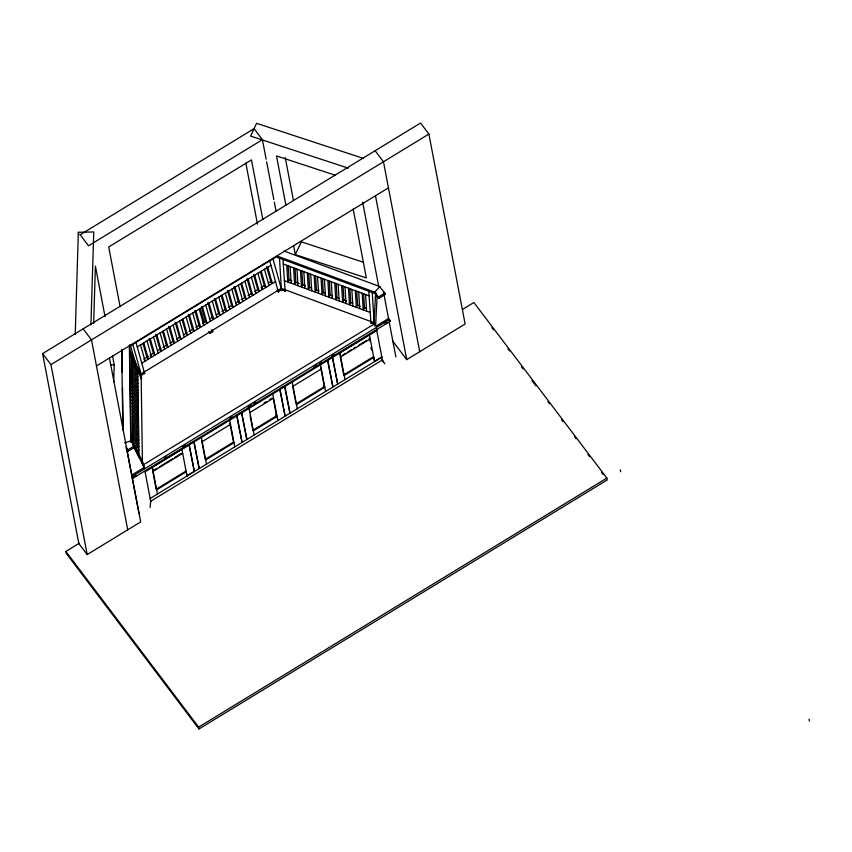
<?xml version="1.0" encoding="UTF-8"?>
<svg xmlns="http://www.w3.org/2000/svg" width="852" height="852" viewBox="0 0 852 852"><rect width="100%" height="100%" fill="white"/><g stroke="black" fill="none" stroke-linecap="round" stroke-linejoin="round"><path stroke-width="1.28" d="M75.221 334.538L78.341 232.287L93.763 231.968L90.919 324.921M93.645 323.611L95.403 266.144L105.062 316.784M113.71 381.803L114.221 364.826L112.485 355.742M374.646 325.517L374.113 322.727L375.519 294.323M377.085 296.4L375.668 324.793L374.113 322.727L281.32 288.359L141.112 373.89L142.444 464.052L144.009 466.119L144.51 468.728M150.09 507.398L150.719 501.264M353.207 209.113L366.339 277.933L295.314 254.62L301.331 241.861L363.634 262.31M379.811 286.762L384.87 293.109L385.136 294.504L378.639 298.466L374.646 292.14L379.907 286.581L283.993 251.052M262.416 139.696L88.533 245.781L80.184 234.737L254.077 128.663L262.416 139.696L266.144 159.207M109.45 358.042L140.708 521.903L87.181 554.556L78.831 543.512L42.6 353.591L420.547 123.029L428.897 134.073L465.128 323.994L406.723 359.619L392.644 340.992M87.181 554.556L50.95 364.635L428.897 134.073M96.468 365.966L388.448 187.845M137.257 346.849L270.979 265.281M143.743 359.139L148.269 356.37M150.538 354.996L153.935 352.92M157.343 350.843L160.74 348.766M163.009 347.382L167.535 344.623M169.804 343.239L173.201 341.162M176.609 339.085L180.006 337.019M183.404 334.942L186.801 332.866M189.069 331.481L192.467 329.415L188.292 314.399M195.875 327.338L199.272 325.262M202.669 323.185L206.067 321.119M209.475 319.042L212.872 316.965M216.27 314.889L219.667 312.822M221.935 311.438L225.333 309.361M228.741 307.284L232.138 305.218M235.535 303.142L238.933 301.065M241.201 299.68L244.599 297.614M248.007 295.537L251.404 293.461M254.801 291.384L258.199 289.318M261.607 287.241L265.004 285.164M268.401 283.088L271.799 281.022M141.858 363.08L275.579 281.501M134.488 445.852L134.754 447.247L128.269 451.209L128.002 449.813L134.488 445.852L130.761 440.921L129.344 344.911M378.639 298.466L378.373 297.071L384.87 293.109M142.593 465.288L374.262 323.973L375.934 326.199L388.544 318.51L390.109 320.576L389.79 321.183M144.222 467.439L131.623 475.128L133.338 478.185L131.943 476.598M132.465 476.236L389.321 319.543L389.737 320.15L390.237 321.279L133.381 477.972M132.731 477.631L136.118 475.565M164.415 458.312L166.672 456.928M182.52 447.257L185.906 445.191M230.04 418.268L232.308 416.894M248.145 407.224L251.542 405.158M253.8 403.773L256.069 402.389M313.77 367.191L317.168 365.114M319.436 363.74L321.694 362.356M331.875 356.147L334.144 354.762M385.061 323.696L387.33 322.322M189.9 443.775L192.776 442.028M238.528 414.104L240.445 412.943M280.627 388.405L282.544 387.234M327.445 359.842L330.32 358.096M188.132 445.298L152.231 467.194L153.03 471.38L182.669 453.296M370.46 334.069L376.712 330.246M145.064 471.816L376.786 330.459M153.807 470.272L157.119 468.259M159.324 466.917L172.551 458.845M174.756 457.492L181.37 453.466M264.067 403.017L266.325 401.643M269.701 399.577L271.958 398.203M342.451 355.199L345.763 353.175M347.967 351.833L351.28 349.81M353.484 348.468L355.689 347.126M358.99 345.103L366.711 340.395M370.215 338.894L340.576 356.977L339.778 352.781L369.417 334.698L374.507 361.376L381.803 356.924M202.19 441.645L230.477 424.392M249.87 412.56L273.545 398.118M293.035 386.233L321.321 368.969M185.97 471.081L156.193 489.24L152.955 472.253M296.059 403.923L324.346 386.67L320.789 367.968M343.739 374.837L373.506 356.679M156.651 489.847L186.29 471.763L187.089 475.959M205.683 459.942L233.97 442.678M253.363 430.856L277.028 416.415L275.526 414.434M296.517 404.53L324.804 387.266L323.302 385.285M344.197 375.444L373.836 357.361L374.635 361.546M150.154 498.495L381.845 357.148M462.647 309.372L473.882 302.513L606.858 478.078L607.22 479.942L198.985 728.971L66.211 553.299L65.849 551.436L79.332 543.214M376.414 328.702L382.378 359.949L150.687 501.285L145.01 471.326M198.985 728.971L198.633 727.107L606.858 478.078M124.541 442.859L130.761 440.921L131.027 442.316L129.611 346.306L276.112 256.931L374.912 293.535M135.894 373.634L137.79 373.4L131.485 360.034M136 380.29L137.886 380.067L131.581 366.701M136.096 386.957L137.981 386.733L131.677 373.368M136.192 393.624L138.077 393.4L131.783 380.035M136.288 400.291L138.184 400.067L131.879 386.702M136.395 406.958L138.28 406.723L131.975 393.368M136.49 413.625L138.375 413.39L132.071 400.035M136.586 420.292L138.471 420.057L132.177 406.692M136.682 426.958L138.578 426.724L132.273 413.358M136.789 433.625L138.674 433.391L132.369 420.025M136.884 440.282L138.769 440.058L132.475 426.692M136.98 446.949L138.865 446.725L132.571 433.359M110.366 364.912L114.221 364.826M363.186 158.312L256.59 123.316L250.573 136.075L348.393 168.195M335.049 175.161L276.485 155.937L285.899 205.279M277.081 255.994L374.646 292.14L378.373 297.071M283.258 264.024L369.065 295.814M288.008 279.392L291.746 280.777M295.474 282.15L299.201 283.535M301.693 284.462L305.421 285.835M309.148 287.22L311.64 288.146M315.368 289.52L319.106 290.905M322.833 292.289L325.315 293.205M329.053 294.59L332.781 295.974M336.508 297.359L339 298.275M342.728 299.659L346.455 301.044M350.193 302.417L352.675 303.344M357.648 305.186L360.14 306.113M363.868 307.487L366.36 308.413M284.27 280.617L370.077 312.407M371.003 322.759L374.262 323.973L374.656 326.06M281.586 289.755L285.132 290.958L281.703 289.691L278.348 291.735L277.23 290.255M261.01 287.593L262.533 289.467L257.932 273.236M205.577 321.417L207.1 323.281L202.499 307.061M192.531 329.373L194.043 331.247L189.453 315.016M150.112 355.252L151.624 357.126L147.023 340.896M375.125 150.74L383.475 161.773L419.706 351.706M491.86 327.647L493.468 329.767M507.888 348.798L509.485 350.917M521.499 366.775L523.107 368.895M531.914 380.524L535.919 385.818M547.942 401.675L549.54 403.795M561.553 419.653L563.161 421.772M574.376 436.575L575.973 438.695M587.986 454.553L589.595 456.672M601.608 472.53L603.205 474.649M383.741 292.662L385.136 294.504M388.81 319.905L389.588 320.938M277.337 290.181L278.455 291.661M211.733 329.713L213.106 331.534L209.858 333.515L208.495 331.694M143.509 371.823L144.627 373.314L141.379 375.285L141.432 378.682M83.155 328.851L91.494 339.895L127.725 529.816M132.518 444.286L134.754 447.247M125.915 447.044L128.002 449.813M126.181 448.44L128.269 451.209M42.6 353.591L50.95 364.635M65.849 551.436L198.633 727.107M382.378 359.949L384.795 363.836M382.026 359.821L383.23 361.77M133.189 445.181L144.009 466.119M134.03 447.758L138.844 457.066M129.653 349.597L141.464 375.753M129.706 352.984L141.517 379.14M131.528 363.314L137.832 376.68M131.634 369.981L137.928 383.347M131.73 376.648L138.035 390.003M131.826 383.304L138.13 396.67M131.932 389.971L138.226 403.337M132.028 396.638L138.322 410.004M132.124 403.305L138.429 416.671M132.22 409.972L138.525 423.337M132.326 416.639L138.62 430.004M132.422 423.306L138.727 436.671M132.518 429.972L138.823 443.338M132.614 436.639L138.919 449.994M130.942 436.362L142.753 462.519M130.995 439.76L142.444 464.052M272.97 258.859L281.682 290.223M269.722 260.84L278.434 292.204M267.741 267.262L272.331 283.482L270.819 281.618L266.57 266.633M264.461 269.264L269.051 285.484M261.213 271.234L265.813 287.465L264.29 285.601L260.403 271.863M254.684 275.217L259.285 291.448L257.773 289.573L253.523 274.6M251.404 277.219L256.005 293.45M248.166 279.2L252.767 295.431L251.244 293.557L247.005 278.572M244.886 281.203L249.487 297.423M241.638 283.173L246.239 299.403L244.726 297.54L240.828 283.801M238.358 285.175L242.958 301.406M235.12 287.156L239.71 303.387L238.198 301.512L233.959 286.538M231.84 289.158L236.43 305.389M228.592 291.139L233.192 307.37L231.669 305.495L227.431 290.511M225.311 293.141L229.912 309.361M222.074 295.112L226.664 311.342L225.152 309.478L221.264 295.74M218.794 297.114L223.384 313.344M215.545 299.095L220.146 315.325L218.623 313.451L214.385 298.477M212.265 301.097L216.866 317.327M209.017 303.078L213.618 319.308L212.105 317.434L207.856 302.46M205.747 305.08L210.337 321.31M201.423 306.763L205.662 321.726M200.263 308.36L204.16 322.141M199.219 309.052L203.82 325.283M195.971 311.033L200.571 327.264L199.059 325.4L194.81 310.416M192.69 313.035L197.291 329.266M186.173 317.019L190.763 333.249M182.924 318.999L187.525 335.219L186.002 333.356L182.115 319.628M179.644 320.991L184.245 337.222M176.407 322.972L180.997 339.202L179.484 337.339L175.235 322.354M173.126 324.974L177.717 341.205M169.878 326.955L174.479 343.186L172.956 341.311L168.717 326.337M166.598 328.957L171.199 345.188M163.35 330.938L167.95 347.169L166.438 345.294L162.551 331.566M160.08 332.94L164.67 349.16M156.832 334.911L161.433 351.141L159.91 349.277L155.671 334.293M153.552 336.913L158.153 353.143M150.303 338.894L154.904 355.124L153.392 353.25L149.143 338.276M143.786 342.877L148.376 359.107L146.863 357.233L142.976 343.505M140.505 344.879L145.106 361.099M136 342.408L144.712 373.772M132.752 344.389L141.112 373.89M130.356 345.135L135.681 363.921M332.237 356.924L337.69 384.06L332.61 357.403M327.711 361.142L332.898 386.989L327.818 360.332M284.462 386.073L289.914 413.209M279.935 390.28L285.122 416.138L280.042 389.481M241.404 412.357L246.856 439.494L241.766 412.826M236.611 415.275L242.064 442.422L236.984 415.744M193.734 441.442L199.187 468.579L194.096 441.911M188.942 444.361L194.394 471.507M809.049 719.163L809.4 721.026M620.32 469.867L620.671 471.731M375.466 195.758L406.723 359.619M383.815 293.727L388.736 319.511M389.226 322.088L395.86 356.892M362.643 202.126L378.767 286.655M370.971 323.302L368.788 291.267M369.225 338.308L369.725 340.917M370.971 347.456L371.472 350.065M339.905 352.952L344.996 379.63M340.246 356.541L343.494 373.527M285.228 157.46L293.407 200.305M320.522 364.784L325.602 391.462M293.578 245.536L295.314 254.62M266.633 161.805L273.833 199.517M274.323 202.126L276.059 211.221M285.164 291.512L282.981 259.477M262.853 219.624L251.468 159.899L108.715 246.974L120.111 306.709M292.236 382.037L297.316 408.715M292.737 386.478L295.825 402.676M245.845 163.137L257.485 224.172M284.93 386.488L290.021 413.167M272.736 393.933L277.827 420.6M273.332 398.821L276.57 415.808L252.906 430.249L250.158 415.872M249.072 408.374L254.162 435.042M229.678 420.196L234.769 446.874M229.944 423.391L233.512 442.082L205.225 459.334L201.658 440.644M201.391 437.449L206.482 464.127M189.176 444.659L194.267 471.337L186.961 475.789L181.87 449.11M152.37 467.365L157.45 494.043M126.703 449.132L139.004 513.586M78.341 232.287L78.842 234.896M80.461 570.755L80.812 572.619M375.977 292.864L376.126 295.495M372.281 292.555L374.113 322.727M365.583 294.515L366.584 311.118M363.623 293.674L364.475 307.71L363.218 309.862L362.207 293.269M358.724 291.98L359.725 308.573M356.764 291.128L357.616 305.176L356.349 307.327L355.348 290.724M351.855 289.435L352.866 306.028M349.906 288.583L350.747 302.63L349.49 304.782L348.489 288.189M344.996 286.9L346.008 303.493M343.036 286.048L343.888 300.085L342.632 302.247L341.631 285.644M338.137 284.355L339.149 300.948M336.178 283.503L337.03 297.55L335.773 299.702L334.772 283.109M331.279 281.81L332.28 298.413M329.319 280.968L330.171 295.005L328.915 297.156L327.913 280.564M324.42 279.275L325.421 295.868M322.461 278.423L323.313 292.47L322.056 294.622L321.044 278.018M317.562 276.73L318.563 293.322M315.602 275.888L316.454 289.925L315.197 292.076L314.186 275.484M310.703 274.195L311.704 290.788M308.743 273.343L309.595 287.38L308.339 289.542L307.327 272.938M303.844 271.65L304.846 288.242M301.885 270.798L302.737 284.845L301.47 286.996L300.468 270.404M296.975 269.104L297.987 285.708M295.026 268.263L295.868 282.3L294.611 284.451L293.61 267.858M290.117 266.57L291.128 283.162M288.157 265.717L289.009 279.765L287.752 281.916L286.751 265.323M279.499 258.188L281.32 288.359M142.667 462.061L142.699 464.17M137.736 370.013L138.972 453.392M131.421 356.626L132.667 440.026M121.953 350.907L122.273 372.036M122.507 387.873L123.071 426.17M121.687 349.512L122.88 430.058"/></g></svg>
